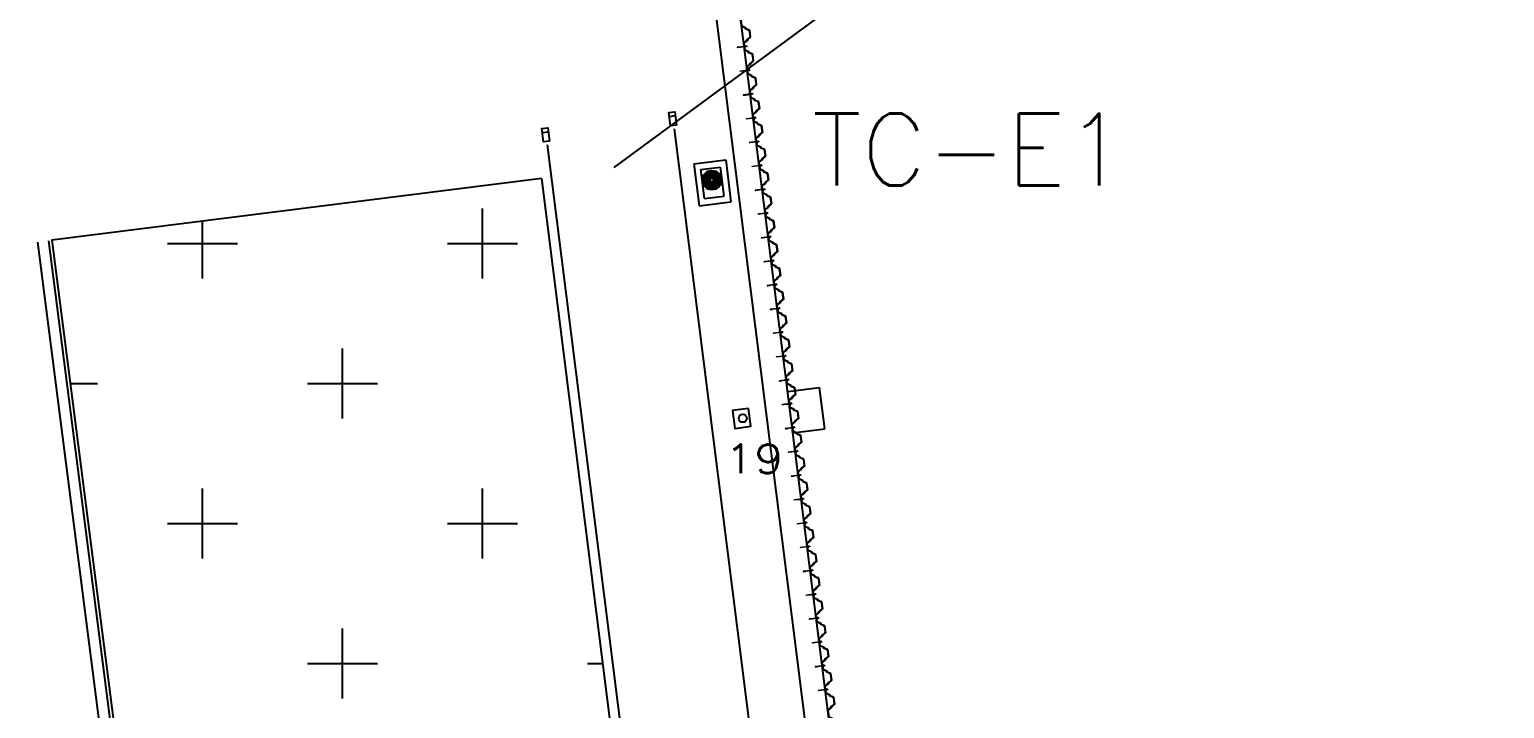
# Model space of a CAD drawing. Header units: inches. Extents: x 2621776591 to 2623670951, y 363331607 to 364354604.
# Drawn here: x 2622110912 to 2622203103, y 364140165 to 364182580 of the extents above; entities that cross this region are included whole.
import ezdxf

# ---------------------------------------------------------------- set-up
doc = ezdxf.new("R2010")
doc.units = ezdxf.units.IN
doc.header["$MEASUREMENT"] = 0
for name, pattern in [('ACAD_ISO10W100', [18, 12, -3, 0, -3]), ('BORDERX2', [3.5, 1, -0.5, 1, -0.5, 0, -0.5]), ('CENTER', [2, 1.25, -0.25, 0.25, -0.25]), ('HIDDEN', [0.375, 0.25, -0.125])]:
    doc.linetypes.add(name, pattern=pattern)
for name, color, linetype in [('_PRD', 7, 'Continuous'), ('BOLLARD', 1, 'Continuous'), ('Bollard Nos.', 7, 'Continuous'), ('CAPSTAN', 1, 'Continuous'), ('DIM', 8, 'Continuous'), ('FENDER', 1, 'Continuous'), ('PIER', 7, 'Continuous'), ('SHEETPILE', 9, 'Continuous'), ('TEXT2', 1, 'Continuous'), ('TEXT3', 6, 'Continuous')]:
    doc.layers.add(name, color=color, linetype=linetype)
doc.layers.add('CRANE', color=7, linetype='Continuous', true_color=0x7f3f7f)
doc.styles.add('ROMANS', font='romans')
pattern_1 = [(345, (493164.883786, 2793723.2724025), (0.0024652514046, 0.009200443495403), [])]

# ---------------------------------------------------------------- blocks, each defined once
blk = doc.blocks.new('AU25D')
at = {"color": 7}
for p, q in [((-18, 10), (-18, 3)), ((-8, 10), (-8, 8)), ((7, -7), (-7, 6)), ((-6, 22), (18, 22)), ((-5, 12), (15, 12)), ((23, -18), (20, 8)), ((32, -14), (30, 12)), ((718, -14), (720, 12)), ((727, -18), (730, 8)), ((756, 22), (732, 22)), ((755, 12), (735, 12)), ((757, 7), (743, -6)), ((743, -7), (757, 6)), ((750, 10), (755, 10)), ((758, 10), (758, 8)), ((768, 10), (768, 3)), ((773, 18), (770, -8)), ((776, 28), (884, 213)), ((782, 14), (780, -12)), ((786, 24), (873, 174)), ((906, 225), (1344, 225)), ((938, 210), (1312, 210)), ((1474, 28), (1366, 213)), ((1464, 24), (1377, 174)), ((1468, 14), (1470, -12)), ((1477, 18), (1480, -8)), ((1493, 7), (1507, -6)), ((1500, 10), (1495, 10)), ((0, -10), (5, -10)), ((26, -28), (134, -213)), ((36, -24), (123, -174)), ((594, -225), (156, -225)), ((562, -210), (188, -210)), ((724, -28), (616, -213)), ((714, -24), (627, -174)), ((732, -10), (732, -3)), ((742, -10), (742, -8)), ((744, -22), (768, -22)), ((750, -10), (745, -10)), ((745, -12), (765, -12)), ((1506, -22), (1482, -22)), ((1505, -12), (1485, -12)), ((1508, -10), (1508, -8)), ((1518, -10), (1518, -3))]:
    blk.add_line(p, q, dxfattribs=at)
at = {"color": 4, "linetype": 'ACAD_ISO10W100'}
for p, q in [((5, 0), (-5, 0)), ((0, 5), (0, -5)), ((755, 0), (745, 0)), ((750, 5), (750, -5)), ((750, 5), (750, -5)), ((750, -5), (750, 5)), ((1495, 0), (1505, 0)), ((1500, -5), (1500, 5))]:
    blk.add_line(p, q, dxfattribs=at)
at = {"color": 7}
for centre, radius, start, end in [((-6, 10), 12, 90, 180), ((-8, 3), 10, 180, 220.53831), ((-5, 10), 3, 90, 180), ((-5, 8), 3, 180, 228), ((15, 8), 5, 5.711, 90), ((18, 10), 12, 5.711, 90), ((732, 10), 12, 90, 174.289), ((735, 8), 5, 90, 174.289), ((742, -3), 10, 139.46169, 180), ((750, -10), 20, 90, 139.46169), ((755, 10), 3, 0, 90), ((755, 8), 2.13, 312, 90), ((756, 10), 12, 0, 90), ((755, 8), 3, 312, 0), ((758, 3), 10, 319.46169, 0), ((798, 16), 25, 149.55374, 174.289), ((807, 12), 25, 149.55374, 174.289), ((938, 135), 75, 90, 149.55374), ((906, 200), 25, 90, 149.55374), ((1312, 135), 75, 30.44626, 90), ((1344, 200), 25, 30.44626, 90), ((1443, 12), 25, 5.711, 30.44626), ((1452, 16), 25, 5.711, 30.44626), ((1495, 8), 2.13, 90, 228), ((1500, -10), 20, 40.53831, 90), ((1508, -3), 10, 0, 40.53831), ((0, 10), 20, 220.53831, 270), ((5, -8), 2.13, 270, 48), ((48, -16), 25, 185.711, 210.44626), ((57, -12), 25, 185.711, 210.44626), ((188, -135), 75, 210.44626, 270), ((156, -200), 25, 210.44626, 270), ((562, -135), 75, 270, 329.55374), ((594, -200), 25, 270, 329.55374), ((693, -12), 25, 329.55374, 354.289), ((702, -16), 25, 329.55374, 354.289), ((744, -10), 12, 180, 270), ((745, -8), 3, 132, 180), ((745, -10), 3, 180, 270), ((745, -8), 2.13, 132, 270), ((750, 10), 20, 270, 319.46169), ((765, -8), 5, 270, 354.289), ((768, -10), 12, 270, 354.289), ((1482, -10), 12, 185.711, 270), ((1485, -8), 5, 185.711, 270), ((1505, -10), 3, 270, 0), ((1506, -10), 12, 270, 0), ((1505, -8), 3, 0, 48)]:
    blk.add_arc(centre, radius, start, end, dxfattribs=at)
blk = doc.blocks.new('A$C571E2E11')
at = {"lineweight": 0}
h = blk.add_hatch(dxfattribs=at)
h.set_pattern_fill('ANSI31', color=9, scale=0.003, angle=300, style=0)
h.set_pattern_definition(pattern_1)
h.paths.add_polyline_path([(0.272, 0.386), (0.251, 0.399), (0, 0.014), (0.021, 0)])
h = blk.add_hatch(dxfattribs=at)
h.set_pattern_fill('ANSI31', color=9, scale=0.003, angle=300, style=0)
h.set_pattern_definition(pattern_1)
h.paths.add_polyline_path([(0.348, 0.503), (0.327, 0.517), (0.316, 0.5), (0.337, 0.486)])
at = {"color": 9, "lineweight": 0}
for points in [[(0.251, 0.399), (0, 0.014)], [(0, 0.014), (0.021, 0)], [(0.272, 0.386), (0.021, 0)], [(0.188, 0.464), (0.177, 0.447)], [(0.177, 0.447), (0.345, 0.338)], [(0.188, 0.464), (0.262, 0.416)], [(0.306, 0.507), (0.251, 0.423)], [(0.316, 0.5), (0.262, 0.416)], [(0.262, 0.416), (0.356, 0.355)], [(0.337, 0.486), (0.283, 0.402)], [(0.348, 0.479), (0.293, 0.396)], [(0.306, 0.507), (0.348, 0.479)], [(0.327, 0.517), (0.316, 0.5)], [(0.327, 0.517), (0.348, 0.503)], [(0.348, 0.503), (0.337, 0.486)], [(0.356, 0.355), (0.345, 0.338)]]:
    blk.add_lwpolyline(points, dxfattribs=at)
for centre, start, end in [((0.309, 0.488), 61.35634, 134.13001), ((0.329, 0.475), 339.82688, 52.60056)]:
    blk.add_arc(centre, 0.0139, start, end, dxfattribs=at)
blk = doc.blocks.new('SHEETPILE')
at = {"color": 9, "xscale": 0.0009999999659256785, "yscale": 0.0009999999659256785, "zscale": 0.0009999999659256785, "rotation": 326.9660295775478}
for p in [(8.277, -5.114), (9.535, -5.932), (10.793, -6.75), (12.05, -7.567), (13.308, -8.385), (14.565, -9.203), (15.823, -10.021), (17.08, -10.838), (18.338, -11.656), (19.595, -12.474), (20.853, -13.291), (22.11, -14.109), (23.368, -14.927), (24.625, -15.744), (25.883, -16.562), (27.14, -17.38), (28.398, -18.198), (29.655, -19.015), (30.913, -19.833), (32.17, -20.651), (33.428, -21.468), (34.685, -22.286), (35.943, -23.104), (37.2, -23.921), (38.458, -24.739), (39.716, -25.557), (40.973, -26.375), (42.231, -27.192), (43.488, -28.01), (44.746, -28.828)]:
    blk.add_blockref('AU25D', p, dxfattribs=at)
at = {"color": 9, "lineweight": 30, "rotation": 359.9875883989228}
for p in [(9.476, -6.707, 0), (10.731, -7.523, 0), (11.988, -8.341, 0), (13.246, -9.158, 0), (14.503, -9.976, 0), (15.761, -10.794, 0), (17.019, -11.612, 0), (18.276, -12.429, 0), (19.534, -13.247, 0), (20.791, -14.065, 0), (22.049, -14.882, 0), (23.306, -15.7, 0), (24.564, -16.518, 0), (25.821, -17.335, 0), (27.079, -18.153, 0), (28.336, -18.971, 0), (29.594, -19.789, 0), (30.851, -20.606, 0), (32.109, -21.424, 0), (33.366, -22.242, 0), (34.624, -23.059, 0), (35.881, -23.877, 0), (37.139, -24.695, 0), (38.396, -25.513, 0), (39.654, -26.33, 0), (40.911, -27.148, 0), (42.169, -27.966, 0), (43.426, -28.783, 0)]:
    blk.add_blockref('A$C571E2E11', p, dxfattribs=at)
blk = doc.blocks.new('A$C3b4efab6')
at = {"layer": '_PRD', "color": 8, "ltscale": 20000}
for points in [[(-403396, -101220), (-420919, 35388)], [(-402717, -101009), (-420225, 35477)]]:
    blk.add_lwpolyline(points, dxfattribs=at)
blk = doc.blocks.new('CAPSTAN')
at = {"layer": 'CAPSTAN', "ltscale": 100}
for p, q in [((492475.774, 2793341.988), (492475.941, 2793341.991)), ((492475.774, 2793341.976), (492475.941, 2793341.979)), ((492475.801, 2793341.853), (492475.954, 2793341.92)), ((492475.803, 2793342.109), (492475.951, 2793342.051)), ((492475.806, 2793341.842), (492475.959, 2793341.909)), ((492475.808, 2793342.12), (492475.956, 2793342.063)), ((492475.868, 2793342.23), (492475.988, 2793342.114)), ((492475.876, 2793342.238), (492475.997, 2793342.123)), ((492475.878, 2793341.738), (492475.994, 2793341.859)), ((492475.887, 2793341.73), (492476.002, 2793341.85)), ((492475.928, 2793341.883), (492475.914, 2793341.915)), ((492475.952, 2793342.132), (492475.977, 2793342.158)), ((492475.98, 2793342.31), (492476.047, 2793342.158)), ((492475.991, 2793342.315), (492476.058, 2793342.162)), ((492475.993, 2793341.662), (492476.054, 2793341.818)), ((492476.004, 2793341.658), (492476.065, 2793341.813)), ((492476.114, 2793342.342), (492476.117, 2793342.176)), ((492476.129, 2793341.636), (492476.125, 2793341.803)), ((492476.126, 2793342.343), (492476.129, 2793342.176)), ((492476.141, 2793341.636), (492476.137, 2793341.803)), ((492476.25, 2793342.321), (492476.189, 2793342.165)), ((492476.264, 2793341.663), (492476.197, 2793341.816)), ((492476.261, 2793342.316), (492476.201, 2793342.161)), ((492476.275, 2793341.668), (492476.208, 2793341.821)), ((492476.368, 2793342.248), (492476.252, 2793342.128)), ((492476.378, 2793341.74), (492476.258, 2793341.856)), ((492476.376, 2793342.24), (492476.261, 2793342.12)), ((492476.386, 2793341.749), (492476.266, 2793341.864)), ((492476.449, 2793342.137), (492476.296, 2793342.07)), ((492476.454, 2793341.855), (492476.299, 2793341.916)), ((492476.453, 2793342.126), (492476.301, 2793342.059)), ((492476.459, 2793341.866), (492476.303, 2793341.927)), ((492476.481, 2793342.003), (492476.314, 2793341.999)), ((492476.481, 2793341.991), (492476.314, 2793341.987))]:
    blk.add_line(p, q, dxfattribs=at)
at = {"layer": 'CAPSTAN', "linetype": 'HIDDEN', "ltscale": 100}
for p, q in [((492475.843, 2793342.04), (492475.968, 2793342.017)), ((492475.846, 2793341.927), (492475.97, 2793341.954)), ((492475.891, 2793341.824), (492475.995, 2793341.897)), ((492475.962, 2793342.226), (492476.035, 2793342.121)), ((492476.04, 2793341.852), (492475.971, 2793341.745)), ((492476.065, 2793342.271), (492476.092, 2793342.147)), ((492476.077, 2793341.705), (492476.099, 2793341.83)), ((492476.178, 2793342.273), (492476.155, 2793342.148)), ((492476.189, 2793341.708), (492476.162, 2793341.832)), ((492476.282, 2793342.232), (492476.214, 2793342.125)), ((492476.292, 2793341.753), (492476.22, 2793341.857)), ((492476.364, 2793342.154), (492476.26, 2793342.082)), ((492476.409, 2793342.051), (492476.285, 2793342.024)), ((492476.411, 2793341.939), (492476.286, 2793341.961))]:
    blk.add_line(p, q, dxfattribs=at)
at = {"layer": 'CAPSTAN', "linetype": 'HIDDEN', "ltscale": 5}
for p, q in [((492475.941, 2793341.991), (492476.019, 2793341.993)), ((492475.941, 2793341.979), (492476.02, 2793341.981)), ((492475.951, 2793342.051), (492476.025, 2793342.023)), ((492475.954, 2793341.92), (492476.026, 2793341.951)), ((492475.956, 2793342.063), (492476.029, 2793342.034)), ((492475.959, 2793341.909), (492476.031, 2793341.94)), ((492475.988, 2793342.114), (492476.045, 2793342.059)), ((492475.994, 2793341.859), (492476.048, 2793341.916)), ((492475.997, 2793342.123), (492476.054, 2793342.068)), ((492476.002, 2793341.85), (492476.057, 2793341.907)), ((492476.047, 2793342.158), (492476.078, 2793342.085)), ((492476.054, 2793341.818), (492476.083, 2793341.891)), ((492476.058, 2793342.162), (492476.089, 2793342.09)), ((492476.065, 2793341.813), (492476.094, 2793341.887)), ((492476.117, 2793342.176), (492476.119, 2793342.097)), ((492476.125, 2793341.803), (492476.123, 2793341.881)), ((492476.129, 2793342.176), (492476.131, 2793342.097)), ((492476.137, 2793341.803), (492476.135, 2793341.882)), ((492476.189, 2793342.165), (492476.161, 2793342.092)), ((492476.197, 2793341.816), (492476.165, 2793341.888)), ((492476.201, 2793342.161), (492476.172, 2793342.087)), ((492476.208, 2793341.821), (492476.176, 2793341.893)), ((492476.252, 2793342.128), (492476.197, 2793342.071)), ((492476.258, 2793341.856), (492476.201, 2793341.91)), ((492476.261, 2793342.12), (492476.206, 2793342.063)), ((492476.266, 2793341.864), (492476.209, 2793341.919)), ((492476.296, 2793342.07), (492476.223, 2793342.038)), ((492476.299, 2793341.916), (492476.225, 2793341.944)), ((492476.301, 2793342.059), (492476.228, 2793342.027)), ((492476.303, 2793341.927), (492476.23, 2793341.956)), ((492476.314, 2793341.999), (492476.235, 2793341.997)), ((492476.314, 2793341.987), (492476.235, 2793341.985))]:
    blk.add_line(p, q, dxfattribs=at)
at = {"layer": 'CAPSTAN', "ltscale": 100}
for centre, radius in [((492476.127, 2793341.989), 0.6), ((492476.127, 2793341.989), 0.54), ((492476.127, 2793341.989), 0.53), ((492476.127, 2793341.989), 0.448), ((492476.127, 2793341.989), 0.438), ((492475.905, 2793342.029), 0.0266), ((492475.907, 2793341.941), 0.0266), ((492475.905, 2793342.029), 0.0146), ((492475.907, 2793341.941), 0.0146), ((492475.937, 2793342.111), 0.0266), ((492475.942, 2793341.86), 0.0266), ((492475.937, 2793342.111), 0.0146), ((492475.942, 2793341.86), 0.0146), ((492475.998, 2793342.174), 0.0266), ((492476.006, 2793341.799), 0.0266), ((492475.998, 2793342.174), 0.0146), ((492476.006, 2793341.799), 0.0146), ((492476.079, 2793342.21), 0.0266), ((492476.088, 2793341.767), 0.0266), ((492476.079, 2793342.21), 0.0146), ((492476.088, 2793341.767), 0.0146), ((492476.167, 2793342.212), 0.0266), ((492476.176, 2793341.769), 0.0266), ((492476.167, 2793342.212), 0.0146), ((492476.176, 2793341.769), 0.0146), ((492476.249, 2793342.18), 0.0266), ((492476.257, 2793341.804), 0.0266), ((492476.249, 2793342.18), 0.0146), ((492476.257, 2793341.804), 0.0146), ((492476.312, 2793342.119), 0.0266), ((492476.318, 2793341.868), 0.0266), ((492476.312, 2793342.119), 0.0146), ((492476.318, 2793341.868), 0.0146), ((492476.348, 2793342.038), 0.0266), ((492476.35, 2793341.95), 0.0266), ((492476.348, 2793342.038), 0.0146), ((492476.35, 2793341.95), 0.0146)]:
    blk.add_circle(centre, radius, dxfattribs=at)
at = {"layer": 'CAPSTAN', "linetype": 'CENTER', "ltscale": 0.1}
blk.add_circle((492476.127, 2793341.989), 0.226, dxfattribs=at)
at = {"layer": 'CAPSTAN', "ltscale": 100}
for centre, radius, start, end in [((492476.127, 2793341.989), 0.366, 162.98768, 178.27032), ((492475.773, 2793342), 0.012, 178.27032, 271.18536), ((492475.774, 2793341.964), 0.012, 91.18536, 184.10041), ((492476.127, 2793341.989), 0.366, 184.10041, 200.77032), ((492475.796, 2793342.091), 0.02, 68.68537, 162.98768), ((492475.796, 2793341.864), 0.012, 200.77032, 293.68537), ((492475.816, 2793342.139), 0.02, 153.33251, 248.68537), ((492476.179, 2793341.956), 0.426, 140.28855, 153.33251), ((492475.811, 2793341.831), 0.012, 113.68537, 206.60042), ((492476.127, 2793341.989), 0.366, 206.60042, 223.27032), ((492475.86, 2793342.221), 0.012, 46.18537, 139.10041), ((492475.87, 2793341.747), 0.012, 223.27032, 316.18537), ((492475.885, 2793342.247), 0.012, 133.27032, 226.18537), ((492476.127, 2793341.989), 0.366, 116.60042, 133.27032), ((492475.895, 2793341.722), 0.012, 136.18537, 229.10041), ((492475.94, 2793341.997), 0.006, 271.18536, 357.5055), ((492475.941, 2793341.973), 0.006, 4.86523, 91.18536), ((492476.127, 2793341.989), 0.181, 162.36524, 177.5055), ((492476.127, 2793341.989), 0.181, 184.86523, 200.0055), ((492475.949, 2793342.046), 0.006, 342.36524, 68.68537), ((492475.952, 2793341.925), 0.006, 293.68537, 20.0055), ((492475.958, 2793342.068), 0.006, 248.68537, 335.0055), ((492475.961, 2793341.903), 0.006, 27.36524, 113.68537), ((492475.969, 2793342.306), 0.012, 23.68537, 116.60042), ((492476.127, 2793341.989), 0.181, 139.86524, 155.0055), ((492476.127, 2793341.989), 0.181, 207.36524, 222.5055), ((492475.984, 2793342.11), 0.006, 319.86524, 46.18537), ((492476.002, 2793342.32), 0.012, 110.77031, 203.68537), ((492475.989, 2793341.863), 0.006, 316.18537, 42.5055), ((492476.127, 2793341.989), 0.366, 94.10042, 110.77031), ((492476.001, 2793342.127), 0.006, 226.18537, 312.50551), ((492476.007, 2793341.846), 0.006, 49.86524, 136.18537), ((492476.127, 2793341.989), 0.181, 117.36524, 132.50551), ((492476.127, 2793341.989), 0.181, 229.86524, 245.00549), ((492476.041, 2793342.155), 0.006, 297.36524, 23.68537), ((492476.048, 2793341.82), 0.006, 338.68536, 65.00549), ((492476.063, 2793342.165), 0.006, 203.68537, 290.00551), ((492476.127, 2793341.989), 0.181, 94.86523, 110.00551), ((492476.071, 2793341.811), 0.006, 72.36523, 158.68536), ((492476.127, 2793341.989), 0.181, 252.36523, 267.5055), ((492476.102, 2793342.342), 0.012, 1.18537, 94.10042), ((492476.111, 2793342.175), 0.006, 274.86523, 1.18537), ((492476.119, 2793341.802), 0.006, 1.18537, 87.5055), ((492476.138, 2793342.343), 0.012, 88.27031, 181.18537), ((492476.135, 2793342.176), 0.006, 181.18537, 267.5055), ((492476.127, 2793341.989), 0.181, 72.36523, 87.5055), ((492476.143, 2793341.803), 0.006, 94.86523, 181.18537), ((492476.127, 2793341.989), 0.366, 71.60042, 88.27031), ((492476.127, 2793341.989), 0.181, 274.86523, 290.00551), ((492476.184, 2793342.167), 0.006, 252.36523, 338.68536), ((492476.191, 2793341.814), 0.006, 23.68537, 110.00551), ((492476.206, 2793342.159), 0.006, 158.68536, 245.00549), ((492476.127, 2793341.989), 0.181, 49.86524, 65.00549), ((492476.213, 2793341.823), 0.006, 117.36524, 203.68537), ((492476.127, 2793341.989), 0.181, 297.36524, 312.50551), ((492476.239, 2793342.325), 0.012, 338.68536, 71.60042), ((492476.248, 2793342.132), 0.006, 229.86524, 316.18537), ((492476.254, 2793341.851), 0.006, 46.18537, 132.50551), ((492476.265, 2793342.116), 0.006, 136.18537, 222.5055), ((492476.272, 2793342.312), 0.012, 65.77032, 158.68536), ((492476.127, 2793341.989), 0.181, 27.3652, 42.5055), ((492476.27, 2793341.869), 0.006, 139.86524, 226.18537), ((492476.127, 2793341.989), 0.181, 319.86524, 335.0055), ((492476.127, 2793341.989), 0.366, 49.10041, 65.77032), ((492476.293, 2793342.075), 0.006, 207.3652, 293.68534), ((492476.297, 2793341.91), 0.006, 68.68537, 155.0055), ((492476.127, 2793341.989), 0.366, 296.60042, 313.27032), ((492476.303, 2793342.053), 0.006, 113.68534, 200.00547), ((492476.127, 2793341.989), 0.181, 4.86523, 20.00547), ((492476.305, 2793341.933), 0.006, 162.36524, 248.68537), ((492476.127, 2793341.989), 0.181, 342.36524, 357.5055), ((492476.314, 2793342.005), 0.006, 184.86523, 271.18536), ((492476.314, 2793341.981), 0.006, 91.18536, 177.5055), ((492476.359, 2793342.257), 0.012, 316.18537, 49.10041), ((492476.385, 2793342.232), 0.012, 43.27032, 136.18537), ((492476.37, 2793341.731), 0.012, 313.27032, 46.18537), ((492476.395, 2793341.757), 0.012, 226.18537, 319.10041), ((492476.127, 2793341.989), 0.366, 26.60038, 43.27032), ((492476.127, 2793341.989), 0.366, 319.10041, 335.77032), ((492476.444, 2793342.148), 0.012, 293.68534, 26.60038), ((492476.458, 2793342.115), 0.012, 20.77028, 113.68534), ((492476.45, 2793341.844), 0.012, 335.77032, 68.68537), ((492476.463, 2793341.877), 0.012, 248.68537, 341.60041), ((492476.127, 2793341.989), 0.366, 4.10041, 20.77028), ((492476.127, 2793341.989), 0.366, 341.60041, 358.27032), ((492476.48, 2793342.015), 0.012, 271.18536, 4.10041), ((492476.481, 2793341.979), 0.012, 358.27032, 91.18536), ((492476.127, 2793341.989), 0.366, 229.10041, 245.77032), ((492475.982, 2793341.666), 0.012, 245.77032, 338.68536), ((492476.016, 2793341.653), 0.012, 158.68536, 251.60042), ((492476.127, 2793341.989), 0.366, 251.60042, 268.27031), ((492476.117, 2793341.635), 0.012, 268.27031, 1.18537), ((492476.153, 2793341.636), 0.012, 181.18537, 274.10042), ((492476.127, 2793341.989), 0.366, 274.10042, 290.77031), ((492476.253, 2793341.658), 0.012, 290.77031, 23.68537), ((492476.286, 2793341.673), 0.012, 203.68537, 296.60042)]:
    blk.add_arc(centre, radius, start, end, dxfattribs=at)
at = {"layer": 'CAPSTAN', "linetype": 'HIDDEN', "ltscale": 5}
for start, end in [(161.87506, 177.99569), (184.37505, 200.49569), (139.37504, 155.49567), (206.87505, 222.99568), (116.87506, 132.99568), (229.37505, 245.49568), (94.37504, 110.49569), (251.87505, 267.99568), (71.87505, 87.99568), (274.37504, 290.49569), (49.37505, 65.49568), (296.87506, 312.99568), (26.87501, 42.99568), (319.37504, 335.49567), (4.37505, 20.49565), (341.87506, 357.99569)]:
    blk.add_arc((492476.127, 2793341.989), 0.108, start, end, dxfattribs=at)
blk = doc.blocks.new('A$C6b66f7a2')
at = {"layer": 'BOLLARD'}
blk.add_lwpolyline([(2622155849, 364158899), (2622154847, 364158772), (2622154987, 364157666), (2622155989, 364157792)], close=True, dxfattribs=at)
blk.add_circle((2622155493, 364158292), 250, dxfattribs=at)
at = {"layer": 'CAPSTAN'}
for p, q in [((2622152428, 364174183), (2622154427, 364174436)), ((2622152428, 364174183), (2622152758, 364171569)), ((2622152875, 364173837), (2622154081, 364173989)), ((2622154081, 364173989), (2622154310, 364172168)), ((2622154427, 364174436), (2622154757, 364171822)), ((2622153105, 364172016), (2622152875, 364173837)), ((2622153105, 364172016), (2622154310, 364172168)), ((2622152758, 364171569), (2622154757, 364171822))]:
    blk.add_line(p, q, dxfattribs=at)
blk.add_circle((2622153564, 364173169), 600, dxfattribs=at)
at = {"layer": 'FENDER'}
for p, q in [((2622158306, 364159957), (2622160291, 364160207)), ((2622160616, 364157628), (2622160291, 364160207)), ((2622158632, 364157377), (2622160616, 364157628))]:
    blk.add_line(p, q, dxfattribs=at)
at = {"layer": 'CAPSTAN', "xscale": 1000, "yscale": 1000, "zscale": 1000, "rotation": 310.2404331345686}
blk.add_blockref('CAPSTAN', (171745058, -1064389169), dxfattribs=at)
at = {"layer": 'Bollard Nos.', "style": 'ROMANS', "width": 1.2}
blk.add_text('19', height=1800, dxfattribs=at).set_placement((2622154349, 364154857))
blk = doc.blocks.new('A$Cfe87a000')
h = blk.add_hatch()
h.set_pattern_fill('CROSS', color=190, scale=35000)
h.set_pattern_definition([(0, (-2621685475, -364093291), (8750, 8750), [4375, -13125]), (90, (-2621683288, -364095478.5), (-8750, 8750), [4375, -13125])])
h.paths.add_polyline_path([(0, 0), (-30586, -3867), (-13078, -140353), (-8315, -149578), (-6733, -162482), (-8967, -172401), (3518, -269734, 0.302123), (7001, -273750), (33332, -264064)])
at = {"color": 190}
blk.add_line((0, 0), (33332, -264064), dxfattribs=at)
blk.add_lwpolyline([(0, 0), (-30586, -3867), (-13078, -140353), (-8315, -149578), (-6733, -162482), (-8967, -172401), (3518, -269734)], dxfattribs=at)

msp = doc.modelspace()

# ---------------------------------------------------------------- linework, layer by layer
at = {"layer": 'CRANE', "color": 3}
msp.add_line((2622147460, 364173950.5, 0), (2622200574.7, 364213191.4, 0), dxfattribs=at)
at = {"layer": 'CRANE', "color": 82, "linetype": 'BORDERX2', "true_color": 0x33cc00}
msp.add_circle((2622147483.4, 364173563.3, 0), 70000, dxfattribs=at)
at = {"layer": 'CRANE', "color": 82, "linetype": 'HIDDEN', "ltscale": 3, "true_color": 0x33cc00}
msp.add_arc((2622147460, 364173950.5, 0), 61777.2, 6.590909, 186.590909, dxfattribs=at)
at = {"layer": 'FENDER'}
for p, q in [((2622158306.3, 364159957), (2622160290.5, 364160207.5)), ((2622160616.1, 364157627.9), (2622160290.5, 364160207.5)), ((2622158631.9, 364157377.5), (2622160616.1, 364157627.9))]:
    msp.add_line(p, q, dxfattribs=at)
at = {"layer": 'PIER'}
for p, q in [((2622237748.7, 363530591), (2622154132, 364193027.6)), ((2622236260.4, 363530403.2), (2622152831.8, 364191349.6))]:
    msp.add_line(p, q, dxfattribs=at)
at = {"layer": 'TEXT2'}
for p, q in [((2622150909.5, 364177154.5), (2622151276.5, 364177201)), ((2622142972.7, 364176151), (2622143339.7, 364176197.5)), ((2622151194.8, 364176374.2), (2622226613.1, 363579913.6)), ((2622143258, 364175370.6), (2622218676.3, 363578910))]:
    msp.add_line(p, q, dxfattribs=at)
for points in [[(2622151351.9, 364176605.9), (2622150985, 364176558.8), (2622150879.4, 364177392.6), (2622151246.4, 364177439.1), (2622151352, 364176605.9)], [(2622143415.1, 364175602.3), (2622143048.2, 364175555.2), (2622142942.6, 364176389.1), (2622143309.6, 364176435.6), (2622143415.2, 364175602.3)]]:
    msp.add_lwpolyline(points, dxfattribs=at)

# ---------------------------------------------------------------- block references
at = {"layer": 'DIM'}
for name, p in [('A$C6b66f7a2', (0, 0)), ('A$C3b4efab6', (2622532343.8, 364133909.7))]:
    msp.add_blockref(name, p, dxfattribs=at)
at = {"layer": 'SHEETPILE', "color": 10, "linetype": 'Continuous', "xscale": 999.9999629246952, "yscale": 999.99999995941, "zscale": 999.9999999999998, "rotation": 310.2281254504237}
msp.add_blockref('SHEETPILE', (2622154132, 364193027.6, 0), dxfattribs=at)

# ---------------------------------------------------------------- next in the draw order: texts
at = {"layer": 'TEXT3', "insert": (2622169669.8, 364175078.6), "char_height": 4500, "attachment_point": 5, "style": 'ROMANS', "bg_fill": 3, "box_fill_scale": 1.3, "bg_fill_color": 256, "bg_fill_transparency": 0}
msp.add_mtext('\\A1;TC-E1', dxfattribs=at)

# ---------------------------------------------------------------- next in the draw order: block references
at = {"color": 190}
msp.add_blockref('A$Cfe87a000', (2622142902.7, 364173278.9), dxfattribs=at)

doc.saveas('drawing.dxf')
